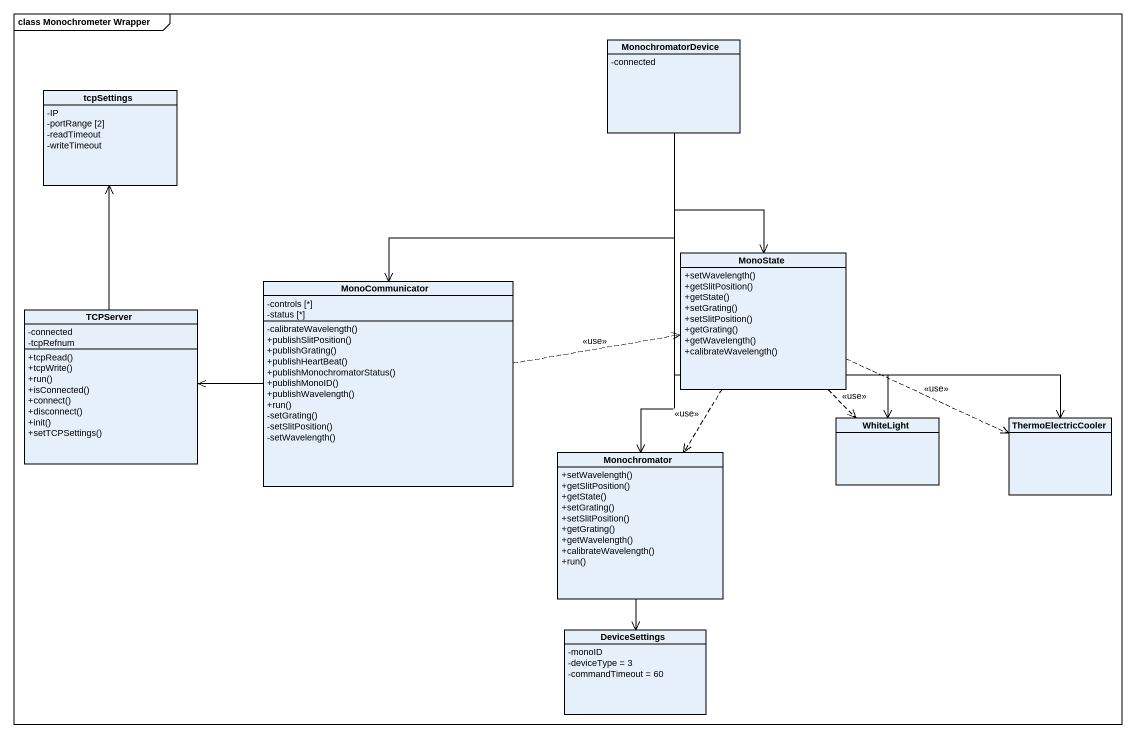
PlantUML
@startuml
mainframe class Monochrometer Wrapper
hide circle
hide empty members
skinparam classAttributeIconSize 0
class MonochromatorDevice {
  -connected
}
class tcpSettings {
  -IP
  -portRange [2]
  -readTimeout
  -writeTimeout
}
class MonoState {
  +setWavelength()
  +getSlitPosition()
  +getState()
  +setGrating()
  +setSlitPosition()
  +getGrating()
  +getWavelength()
  +calibrateWavelength()
}
class TCPServer {
  -connected
  -tcpRefnum
  +tcpRead()
  +tcpWrite()
  +run()
  +isConnected()
  +connect()
  +disconnect()
  +init()
  +setTCPSettings()
}
class MonoCommunicator {
  -controls [*]
  -status [*]
  -calibrateWavelength()
  +publishSlitPosition()
  +publishGrating()
  +publishHeartBeat()
  +publishMonochromatorStatus()
  +publishMonoID()
  +publishWavelength()
  +run()
  -setGrating()
  -setSlitPosition()
  -setWavelength()
}
class WhiteLight
class ThermoElectricCooler
class Monochromator {
  +setWavelength()
  +getSlitPosition()
  +getState()
  +setGrating()
  +setSlitPosition()
  +getGrating()
  +getWavelength()
  +calibrateWavelength()
  +run()
}
class DeviceSettings {
  -monoID
  -deviceType = 3
  -commandTimeout = 60
}
MonochromatorDevice --> MonoState
MonochromatorDevice --> MonoCommunicator
MonochromatorDevice --> WhiteLight
MonochromatorDevice --> ThermoElectricCooler
MonochromatorDevice --> Monochromator
MonoState ..> WhiteLight : <<use>>
MonoState .right.> ThermoElectricCooler : <<use>>
MonoState ..> Monochromator : <<use>>
TCPServer -up-> tcpSettings
MonoCommunicator .right.> MonoState : <<use>>
MonoCommunicator -left-> TCPServer
Monochromator --> DeviceSettings
@enduml
